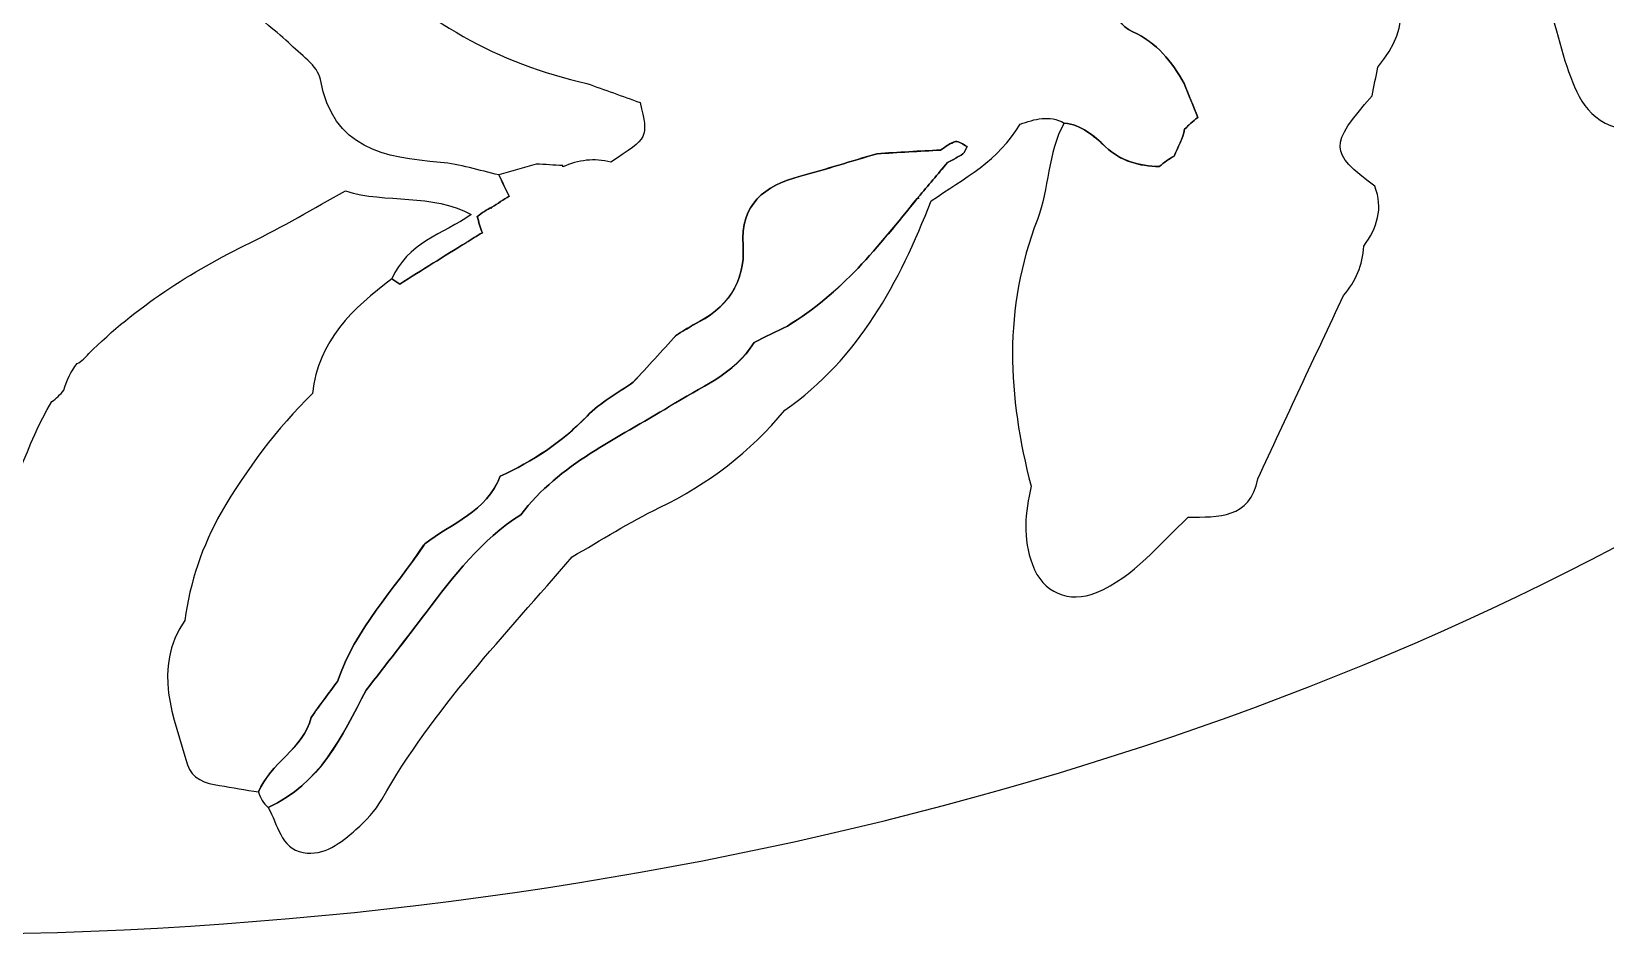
# Model space of a CAD drawing. Extents: x 13.9 to 53.9, y 84.3 to 109.3.
# Drawn here: x 34.71 to 46.7, y 84.26 to 91.14 of the extents above; entities that cross this region are included whole.
import ezdxf

# ---------------------------------------------------------------- set-up
doc = ezdxf.new("R2010")
doc.units = 0
doc.layers.add('Layer_1', color=7, linetype='CONTINUOUS')

msp = doc.modelspace()

# ---------------------------------------------------------------- linework, layer by layer
at = {"layer": 'Layer_1', "color": 3}
for points in [[(38.939696, 90.74488), (38.939696, 90.745162), (38.939696, 90.74488)], [(41.635116, 90.237218), (41.636244, 90.237218)], [(38.75484, 90.108468), (38.755405, 90.118685)], [(37.513613, 89.216985), (37.453641, 89.255438)]]:
    msp.add_lwpolyline(points, dxfattribs=at)
at = {"layer": 'Layer_1', "color": 5}
for points in [[(41.636033, 90.237436), (41.634904, 90.237436)], [(37.453443, 89.255429), (37.513415, 89.216976)], [(34.861585, 88.320991), (34.861585, 88.321274)]]:
    msp.add_lwpolyline(points, dxfattribs=at)
at = {"layer": 'Layer_1', "color": 1}
msp.add_open_spline([(33.875015, 84.26169), (44.916254, 84.26169), (53.866491, 89.858642), (53.866491, 96.762151)], degree=3, dxfattribs=at)
at = {"layer": 'Layer_1', "color": 5}
for points in [[(45.995026, 92.374216), (46.111442, 91.884561), (46.258198, 91.403019), (46.392959, 90.916891)], [(44.966151, 90.868188), (45.238495, 91.194508), (45.188401, 91.490841), (44.889245, 91.767771)], [(36.664547, 91.055513), (36.555186, 91.162052), (36.420072, 91.246013), (36.327644, 91.364546)], [(42.976554, 91.363911), (42.96281, 91.258431), (43.007246, 91.179409), (43.100379, 91.137781)], [(36.908669, 90.774349), (36.890325, 90.879124), (36.754153, 90.967319), (36.664547, 91.055513)], [(43.100379, 91.137781), (43.284177, 91.055584), (43.396713, 90.909886), (43.491963, 90.745139)], [(44.924876, 90.650877), (44.938281, 90.723196), (44.952392, 90.796221), (44.966151, 90.868188)], [(46.392959, 90.916891), (46.467748, 90.703813), (46.531953, 90.482622), (46.786306, 90.408538)], [(37.822364, 90.143583), (37.394092, 90.179566), (37.006036, 90.245535), (36.908669, 90.774349)], [(43.491963, 90.745139), (43.526182, 90.658356), (43.560049, 90.57122), (43.594621, 90.485142)], [(44.943206, 89.962114), (44.595014, 90.221053), (44.59325, 90.27538), (44.924861, 90.651089)], [(43.594621, 90.485142), (43.558638, 90.45692), (43.525124, 90.427639), (43.493727, 90.395889)], [(42.576434, 90.443303), (42.448023, 90.21435), (42.463545, 89.942005), (42.372528, 89.708819)], [(42.892523, 90.261622), (42.801506, 90.348758), (42.708726, 90.428839), (42.576434, 90.443303)], [(43.493727, 90.395889), (43.481732, 90.321806), (43.442574, 90.259717), (43.415057, 90.191984)], [(41.150187, 90.209213), (40.955454, 90.152769), (40.761779, 90.091386), (40.565987, 90.038116)], [(41.634904, 90.237436), (41.472979, 90.228969), (41.312112, 90.220164), (41.150187, 90.209213)], [(41.749416, 90.301994), (41.708141, 90.292483), (41.673216, 90.261072), (41.635468, 90.238847)], [(41.635468, 90.238847), (41.635751, 90.238564), (41.635751, 90.237718), (41.636033, 90.237436)], [(41.688385, 90.142891), (41.726838, 90.164425), (41.768113, 90.183461), (41.804449, 90.208508)], [(41.836199, 90.264599), (41.806918, 90.278344), (41.774816, 90.307286), (41.749416, 90.301994)], [(41.804449, 90.208508), (41.820338, 90.220841), (41.825616, 90.245549), (41.836199, 90.264599)], [(43.301745, 90.112044), (43.147934, 90.115205), (43.006117, 90.152966), (42.892523, 90.261622)], [(38.267569, 90.04798), (38.118697, 90.082199), (37.972294, 90.131235), (37.822364, 90.143583)], [(41.464018, 89.877602), (41.538807, 89.965797), (41.613949, 90.054344), (41.688385, 90.142891)], [(43.415057, 90.191984), (43.375193, 90.169067), (43.337093, 90.141889), (43.301463, 90.112609)], [(43.301463, 90.112609), (43.301463, 90.112326), (43.301745, 90.112326), (43.301745, 90.112044)], [(38.347368, 89.886182), (38.320924, 89.939451), (38.293746, 89.994132), (38.267287, 90.047754)], [(40.565987, 90.038116), (40.292584, 89.964738), (40.10914, 89.828213), (40.129954, 89.508597)], [(36.372885, 89.530596), (36.619829, 89.651246), (36.856896, 89.79271), (37.098549, 89.92606)], [(37.098549, 89.92606), (37.410757, 89.82834), (37.75789, 89.911243), (38.057751, 89.746496)], [(38.215429, 89.801868), (38.259173, 89.83009), (38.303623, 89.859371), (38.347368, 89.886182)], [(40.467068, 88.896866), (40.874879, 89.141341), (41.164863, 89.50576), (41.456963, 89.869474)], [(41.456963, 89.869474), (41.459503, 89.872296), (41.461902, 89.87478), (41.464018, 89.877602)], [(44.861009, 89.505972), (44.960845, 89.644966), (45.011645, 89.792428), (44.943206, 89.962114)], [(38.057751, 89.746496), (37.843262, 89.598682), (37.566685, 89.528832), (37.453443, 89.255429)], [(38.104318, 89.731326), (38.13889, 89.758843), (38.175932, 89.782479), (38.214385, 89.802235)], [(38.142771, 89.607149), (38.127249, 89.647365), (38.113843, 89.68864), (38.104318, 89.731326)], [(38.214385, 89.802235), (38.212974, 89.799046), (38.211845, 89.795546), (38.21049, 89.792357)], [(38.21049, 89.792357), (38.212183, 89.795546), (38.214018, 89.798707), (38.215429, 89.801868)], [(42.372528, 89.708819), (42.110062, 89.031486), (42.145339, 88.35768), (42.324903, 87.676819)], [(35.142396, 88.686399), (35.500818, 89.041293), (35.91886, 89.311521), (36.372885, 89.530596)], [(37.513415, 89.216976), (37.68169, 89.321751), (37.84926, 89.427938), (38.017887, 89.531654)], [(38.017887, 89.531654), (38.05881, 89.559171), (38.100437, 89.582807), (38.142771, 89.607149)], [(40.129954, 89.508597), (40.147254, 89.223199), (40.004365, 89.027761), (39.750365, 88.906758)], [(44.704728, 89.129558), (44.799273, 89.23645), (44.851484, 89.362744), (44.861009, 89.505972)], [(44.052442, 87.733616), (44.270106, 88.19893), (44.487064, 88.664597), (44.704728, 89.129558)], [(39.750365, 88.906758), (39.707679, 88.880314), (39.664287, 88.853841), (39.620896, 88.826677)], [(40.214127, 88.771277), (40.298441, 88.814669), (40.382402, 88.854885), (40.467068, 88.896866)], [(39.620896, 88.826677), (39.511534, 88.706733), (39.403232, 88.589258), (39.292812, 88.469666)], [(39.569954, 88.285149), (39.800671, 88.428024), (40.062079, 88.52786), (40.214127, 88.771277)], [(35.054907, 88.610199), (35.089479, 88.629249), (35.118054, 88.655001), (35.142396, 88.686399)], [(34.952249, 88.407704), (34.974826, 88.479671), (35.004107, 88.551285), (35.054907, 88.610199)], [(39.292812, 88.469666), (39.173926, 88.385705), (39.040576, 88.314797), (38.94074, 88.211433)], [(34.315485, 87.331097), (34.599118, 87.6045), (34.659796, 88.001022), (34.861585, 88.320991)], [(34.861585, 88.321274), (34.895804, 88.345968), (34.926143, 88.37419), (34.952249, 88.407704)], [(38.94074, 88.211433), (38.748829, 88.012466), (38.526932, 87.866063), (38.278223, 87.752469)], [(38.435421, 87.459296), (38.731754, 87.847352), (39.171316, 88.038558), (39.569954, 88.285149)], [(38.278223, 87.752469), (38.175918, 87.481536), (37.907807, 87.395458), (37.704254, 87.237766)], [(43.521511, 87.439753), (43.750817, 87.444691), (43.99247, 87.424936), (44.052442, 87.733616)], [(42.324903, 87.676819), (42.278337, 87.476794), (42.260345, 87.277828), (42.334414, 87.079214)], [(37.713285, 86.713524), (37.923893, 86.992924), (38.13556, 87.268796), (38.435421, 87.459296)], [(42.821953, 86.866841), (43.114759, 86.987491), (43.298556, 87.236905), (43.521511, 87.439753)], [(37.697904, 87.230005), (37.471773, 86.887811), (37.172265, 86.590772), (37.038915, 86.189663)], [(37.704254, 87.237766), (37.702278, 87.235226), (37.700021, 87.23246), (37.697904, 87.230005)], [(42.334414, 87.079214), (42.413084, 86.866136), (42.611345, 86.780411), (42.821953, 86.866841)], [(37.256438, 86.122269), (37.409543, 86.318413), (37.562649, 86.515616), (37.713285, 86.713524)], [(37.038915, 86.189663), (36.971182, 86.098647), (36.903801, 86.006572), (36.837126, 85.915555)], [(36.511159, 85.229755), (36.904154, 85.406497), (37.073487, 85.770563), (37.256226, 86.122283)], [(36.837126, 85.915555), (36.779976, 85.672844), (36.524565, 85.56948), (36.437429, 85.347583)], [(36.437429, 85.347583), (36.449423, 85.299958), (36.474118, 85.261152), (36.511159, 85.229755)]]:
    msp.add_open_spline(points, degree=3, dxfattribs=at)
at = {"layer": 'Layer_1', "color": 3}
for points in [[(37.196268, 91.717488), (37.684512, 91.228185), (38.260951, 90.893046), (38.939696, 90.74488)], [(43.100413, 91.137662), (43.00728, 91.17929), (42.962477, 91.258312), (42.976236, 91.364146)], [(43.491997, 90.745021), (43.396747, 90.909768), (43.283858, 91.055818), (43.100413, 91.137662)], [(38.939696, 90.74488), (39.075162, 90.696196), (39.210629, 90.648218), (39.34539, 90.59883)], [(43.594387, 90.484882), (43.560167, 90.57096), (43.526301, 90.658096), (43.492081, 90.74488)], [(39.34539, 90.59883), (39.408537, 90.331424), (39.408537, 90.331424), (39.122787, 90.146216)], [(42.240355, 90.433871), (42.352186, 90.474087), (42.462605, 90.506896), (42.576552, 90.443043)], [(43.493845, 90.39563), (43.525242, 90.42738), (43.558756, 90.45666), (43.594387, 90.484882)], [(41.563375, 89.850729), (41.81173, 90.01971), (42.081958, 90.160468), (42.240355, 90.433871)], [(42.576552, 90.443043), (42.708844, 90.428565), (42.801625, 90.348498), (42.892641, 90.261362)], [(43.415176, 90.191724), (43.442692, 90.259457), (43.481851, 90.321546), (43.493845, 90.39563)], [(40.565846, 90.037899), (40.761638, 90.091168), (40.955666, 90.152552), (41.150399, 90.208996)], [(41.150399, 90.208996), (41.312324, 90.219918), (41.473191, 90.228752), (41.635116, 90.237218)], [(41.63568, 90.238629), (41.673074, 90.261207), (41.708352, 90.292252), (41.749627, 90.301777)], [(41.636244, 90.237218), (41.635962, 90.2375), (41.635962, 90.238347), (41.63568, 90.238629)], [(41.804308, 90.20829), (41.768324, 90.183229), (41.726697, 90.164193), (41.688244, 90.143027)], [(41.749627, 90.301777), (41.774689, 90.307054), (41.80713, 90.278126), (41.836411, 90.264382)], [(41.836411, 90.264382), (41.825827, 90.245332), (41.820183, 90.220638), (41.804308, 90.20829)], [(42.892641, 90.261362), (43.005883, 90.152707), (43.148052, 90.11496), (43.301864, 90.111785)], [(38.553616, 90.131046), (38.458366, 90.102824), (38.362763, 90.076013), (38.267513, 90.047791)], [(38.755405, 90.118685), (38.687671, 90.121874), (38.620996, 90.126813), (38.553616, 90.131046)], [(39.122787, 90.146216), (38.995787, 90.175849), (38.873021, 90.163855), (38.75484, 90.108468)], [(41.688244, 90.143027), (41.613808, 90.054127), (41.538666, 89.965579), (41.463877, 89.877385)], [(43.301581, 90.112349), (43.337212, 90.14163), (43.375312, 90.168793), (43.415176, 90.191724)], [(43.301864, 90.111785), (43.301864, 90.112067), (43.301581, 90.112067), (43.301581, 90.112349)], [(38.267513, 90.047791), (38.293957, 89.994168), (38.321135, 89.939488), (38.347241, 89.886218)], [(40.129813, 89.508379), (40.108985, 89.827996), (40.292796, 89.964521), (40.565846, 90.037899)], [(38.347241, 89.886218), (38.303496, 89.859407), (38.259046, 89.830127), (38.215302, 89.801905)], [(40.447539, 88.255468), (41.014452, 88.651285), (41.319958, 89.228782), (41.563375, 89.850729)], [(41.457189, 89.869426), (41.165089, 89.505712), (40.874752, 89.141293), (40.466941, 88.896818)], [(41.467772, 89.867168), (41.464244, 89.868015), (41.461055, 89.86858), (41.457189, 89.869426)], [(41.463877, 89.877385), (41.465288, 89.873857), (41.466417, 89.870696), (41.467772, 89.867168)], [(38.214229, 89.802243), (38.176129, 89.782488), (38.138735, 89.758852), (38.104516, 89.731335)], [(38.104516, 89.731335), (38.114026, 89.688649), (38.127093, 89.647374), (38.142968, 89.607157)], [(38.210702, 89.792365), (38.212113, 89.795555), (38.212677, 89.799082), (38.214229, 89.802243)], [(38.215302, 89.801905), (38.213891, 89.798715), (38.212113, 89.795555), (38.210702, 89.792365)], [(38.018085, 89.531663), (37.849457, 89.427946), (37.681888, 89.32176), (37.513613, 89.216985)], [(38.142968, 89.607157), (38.100635, 89.58283), (38.059007, 89.559179), (38.018085, 89.531663)], [(39.750577, 88.90654), (40.004577, 89.027543), (40.147452, 89.222982), (40.129813, 89.508379)], [(37.453641, 89.255438), (37.154485, 89.032482), (36.889196, 88.786243), (36.848979, 88.383018)], [(39.621107, 88.82646), (39.664499, 88.853638), (39.707891, 88.880082), (39.750577, 88.90654)], [(40.466941, 88.896818), (40.382627, 88.854837), (40.298666, 88.814621), (40.214, 88.771229)], [(39.293024, 88.469449), (39.403091, 88.58904), (39.511393, 88.706515), (39.621107, 88.82646)], [(40.214, 88.771229), (40.062305, 88.527812), (39.800544, 88.427976), (39.569827, 88.285101)], [(38.940952, 88.211215), (39.040435, 88.314579), (39.173785, 88.385488), (39.293024, 88.469449)], [(36.848979, 88.383018), (36.574166, 88.113849), (36.345566, 87.808343), (36.151891, 87.476379)], [(38.278435, 87.752252), (38.526791, 87.865846), (38.749041, 88.012602), (38.940952, 88.211215)], [(39.569827, 88.285101), (39.171189, 88.03851), (38.731627, 87.847304), (38.435294, 87.459248)], [(39.491864, 87.513929), (39.865808, 87.692787), (40.183661, 87.937615), (40.447539, 88.255468)], [(37.704113, 87.237549), (37.907666, 87.39524), (38.176129, 87.481318), (38.278435, 87.752252)], [(36.151891, 87.476379), (36.007252, 87.220968), (35.914118, 86.946154), (35.875313, 86.654054)], [(38.435294, 87.459248), (38.135786, 87.268748), (37.923766, 86.992876), (37.713158, 86.713476)], [(38.827583, 87.139632), (39.048069, 87.264162), (39.263264, 87.403157), (39.491864, 87.513929)], [(37.038774, 86.189799), (37.172124, 86.590554), (37.471985, 86.887593), (37.697763, 87.229788)], [(37.697763, 87.229788), (37.699738, 87.23261), (37.701996, 87.235065), (37.704113, 87.237549)], [(37.376608, 85.291076), (37.766427, 85.981462), (38.31923, 86.543085), (38.827583, 87.139632)], [(35.875313, 86.654054), (35.623077, 86.283638), (35.791352, 85.917454), (35.895774, 85.553035)], [(37.713158, 86.713476), (37.562875, 86.515568), (37.409416, 86.318365), (37.256664, 86.122221)], [(36.836985, 85.915338), (36.904013, 86.006354), (36.971393, 86.098429), (37.038774, 86.189799)], [(37.256664, 86.122221), (37.073925, 85.770501), (36.904239, 85.406435), (36.511244, 85.229693)], [(36.437288, 85.347365), (36.524424, 85.569263), (36.780188, 85.672627), (36.836985, 85.915338)], [(35.895774, 85.553035), (35.924702, 85.451082), (36.033004, 85.411571), (36.139191, 85.396754)], [(36.139191, 85.396754), (36.238674, 85.382276), (36.338157, 85.362888), (36.437288, 85.347365)], [(37.179405, 85.06036), (37.255252, 85.127387), (37.32863, 85.204293), (37.376608, 85.291076)], [(36.511244, 85.229693), (36.583564, 85.101987), (36.602614, 84.919248), (36.776533, 84.886087)], [(36.776533, 84.886087), (36.938811, 84.856454), (37.065458, 84.962287), (37.179405, 85.06036)]]:
    msp.add_open_spline(points, degree=3, dxfattribs=at)

doc.saveas('drawing.dxf')
